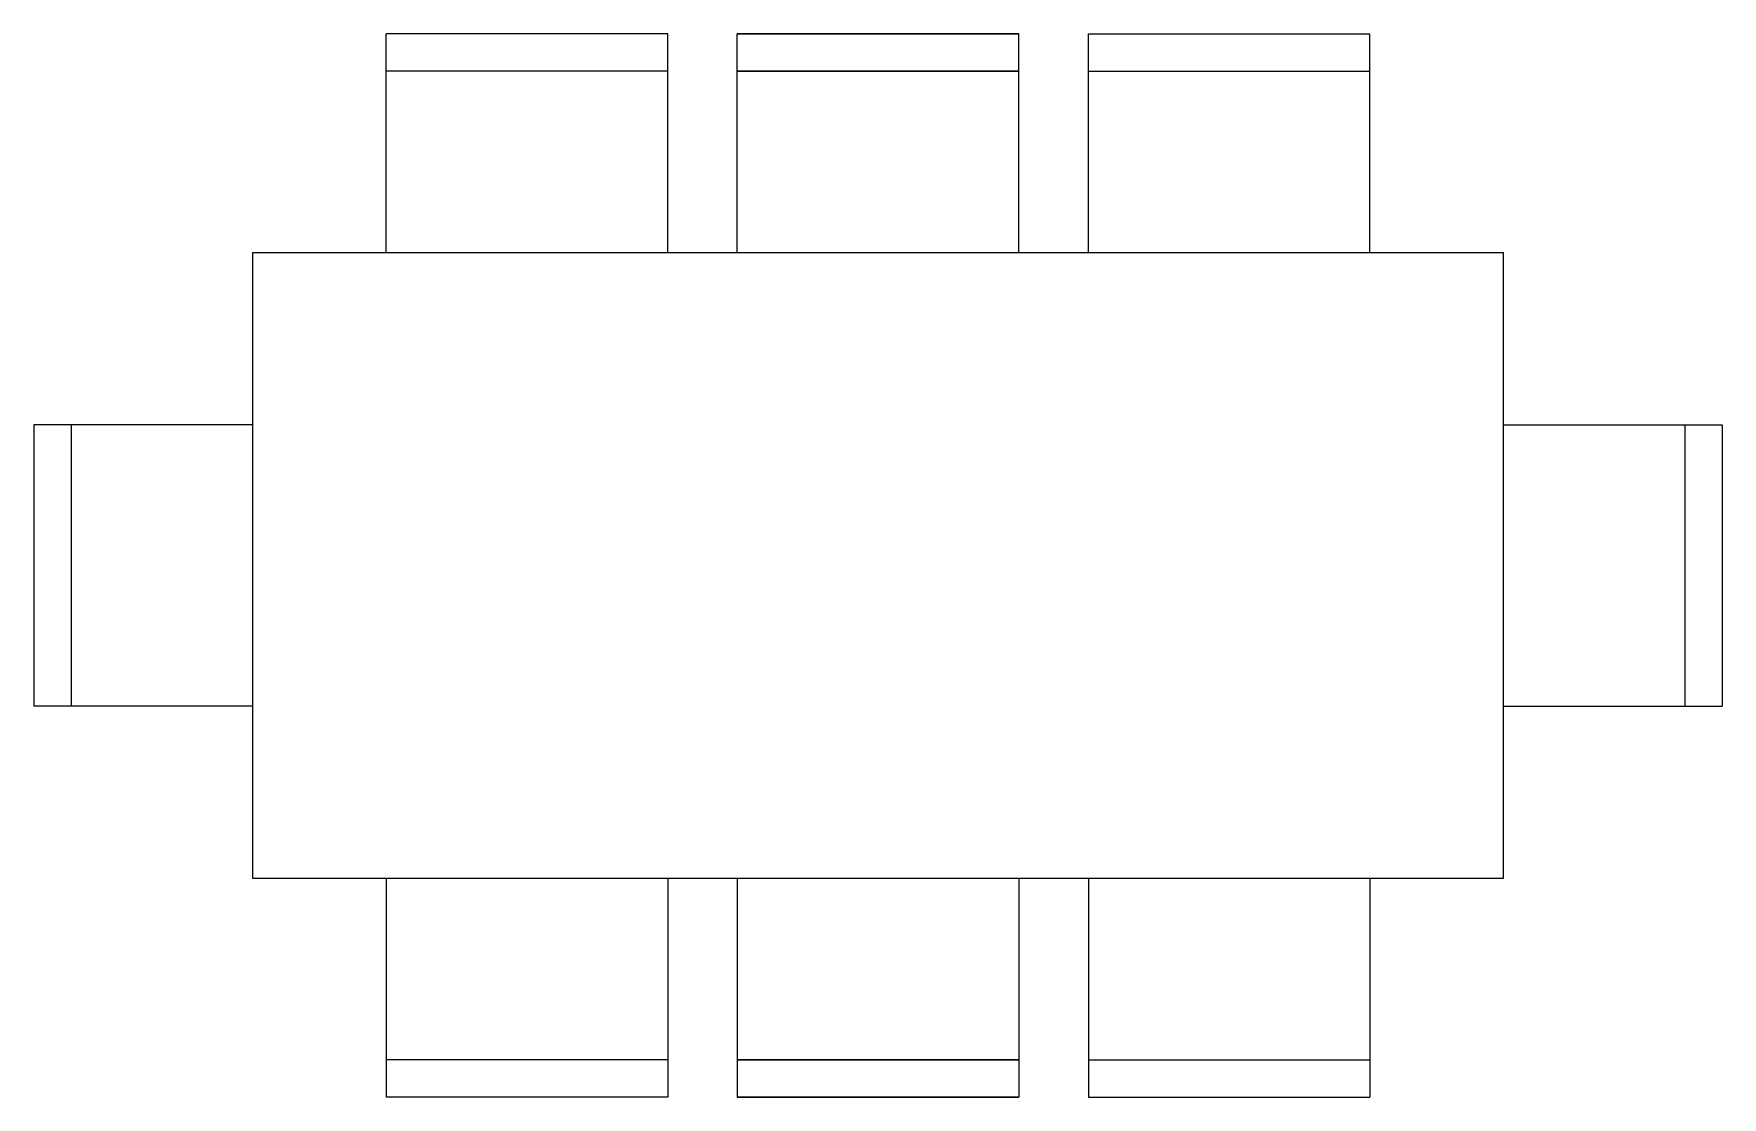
# Model space of a CAD drawing. Header units: millimetres. Extents: x -965.06 to -962.36, y 2588.62 to 2590.33.
import ezdxf

# ---------------------------------------------------------------- set-up
doc = ezdxf.new("R2010")
doc.units = ezdxf.units.MM
doc.header["$LTSCALE"] = 10
doc.layers.add('Móveis_mesas', color=2, linetype='Continuous')

msp = doc.modelspace()

# ---------------------------------------------------------------- linework, layer by layer
at = {"layer": 'Móveis_mesas'}
for p, q in [((-964.4921, 2589.9761), (-964.4921, 2590.3261)), ((-964.0421, 2590.3261), (-964.4921, 2590.3261)), ((-964.0421, 2590.3261), (-964.4921, 2590.3261)), ((-964.4921, 2589.9761), (-964.4921, 2590.3261)), ((-964.0421, 2589.9761), (-964.0421, 2590.3261)), ((-964.0421, 2589.9761), (-964.0421, 2590.3261)), ((-963.9308, 2589.9761), (-963.9308, 2590.3261)), ((-963.9308, 2590.3261), (-963.4808, 2590.3261)), ((-963.9308, 2590.3261), (-963.4808, 2590.3261)), ((-963.9308, 2589.9761), (-963.9308, 2590.3261)), ((-963.9308, 2589.9761), (-963.9308, 2590.3261)), ((-963.4808, 2590.3261), (-963.9308, 2590.3261)), ((-963.4808, 2590.3261), (-963.9308, 2590.3261)), ((-963.9308, 2589.9761), (-963.9308, 2590.3261)), ((-963.4808, 2589.9761), (-963.4808, 2590.3261)), ((-963.4808, 2589.9761), (-963.4808, 2590.3261)), ((-963.4808, 2589.9761), (-963.4808, 2590.3261)), ((-963.4808, 2589.9761), (-963.4808, 2590.3261)), ((-963.3694, 2589.9761), (-963.3694, 2590.3261)), ((-963.3694, 2590.3261), (-962.9194, 2590.3261)), ((-963.3694, 2590.3261), (-962.9194, 2590.3261)), ((-963.3694, 2589.9761), (-963.3694, 2590.3261)), ((-962.9194, 2589.9761), (-962.9194, 2590.3261)), ((-962.9194, 2589.9761), (-962.9194, 2590.3261)), ((-964.0421, 2590.2661), (-964.4921, 2590.2661)), ((-964.0421, 2590.2661), (-964.4921, 2590.2661)), ((-963.9308, 2590.2661), (-963.4808, 2590.2661)), ((-963.9308, 2590.2661), (-963.4808, 2590.2661)), ((-963.4808, 2590.2661), (-963.9308, 2590.2661)), ((-963.4808, 2590.2661), (-963.9308, 2590.2661)), ((-963.3694, 2590.2661), (-962.9194, 2590.2661)), ((-963.3694, 2590.2661), (-962.9194, 2590.2661)), ((-964.7058, 2589.7005), (-965.0558, 2589.7005)), ((-965.0558, 2589.7005), (-965.0558, 2589.2505)), ((-965.0558, 2589.7005), (-965.0558, 2589.2505)), ((-964.7058, 2589.7005), (-965.0558, 2589.7005)), ((-964.9958, 2589.7005), (-964.9958, 2589.2505)), ((-964.9958, 2589.7005), (-964.9958, 2589.2505)), ((-962.7058, 2589.7005), (-962.3558, 2589.7005)), ((-962.7058, 2589.7005), (-962.3558, 2589.7005)), ((-962.4158, 2589.7005), (-962.4158, 2589.2505)), ((-962.4158, 2589.7005), (-962.4158, 2589.2505)), ((-962.3558, 2589.7005), (-962.3558, 2589.2505)), ((-962.3558, 2589.7005), (-962.3558, 2589.2505)), ((-964.7058, 2589.2505), (-965.0558, 2589.2505)), ((-964.7058, 2589.2505), (-965.0558, 2589.2505)), ((-962.7058, 2589.2505), (-962.3558, 2589.2505)), ((-962.7058, 2589.2505), (-962.3558, 2589.2505)), ((-964.4921, 2588.975), (-964.4921, 2588.625)), ((-964.4921, 2588.975), (-964.4921, 2588.625)), ((-964.0421, 2588.975), (-964.0421, 2588.625)), ((-964.0421, 2588.975), (-964.0421, 2588.625)), ((-963.9308, 2588.975), (-963.9308, 2588.625)), ((-963.9308, 2588.975), (-963.9308, 2588.625)), ((-963.9308, 2588.975), (-963.9308, 2588.625)), ((-963.9308, 2588.975), (-963.9308, 2588.625)), ((-963.4808, 2588.975), (-963.4808, 2588.625)), ((-963.4808, 2588.975), (-963.4808, 2588.625)), ((-963.4808, 2588.975), (-963.4808, 2588.625)), ((-963.4808, 2588.975), (-963.4808, 2588.625)), ((-963.3694, 2588.975), (-963.3694, 2588.625)), ((-963.3694, 2588.975), (-963.3694, 2588.625)), ((-962.9194, 2588.975), (-962.9194, 2588.625)), ((-962.9194, 2588.975), (-962.9194, 2588.625)), ((-964.0421, 2588.685), (-964.4921, 2588.685)), ((-964.0421, 2588.685), (-964.4921, 2588.685)), ((-963.9308, 2588.685), (-963.4808, 2588.685)), ((-963.9308, 2588.685), (-963.4808, 2588.685)), ((-963.4808, 2588.685), (-963.9308, 2588.685)), ((-963.4808, 2588.685), (-963.9308, 2588.685)), ((-963.3694, 2588.685), (-962.9194, 2588.685)), ((-963.3694, 2588.685), (-962.9194, 2588.685)), ((-964.0421, 2588.625), (-964.4921, 2588.625)), ((-964.0421, 2588.625), (-964.4921, 2588.625)), ((-963.9308, 2588.625), (-963.4808, 2588.625)), ((-963.9308, 2588.625), (-963.4808, 2588.625)), ((-963.4808, 2588.625), (-963.9308, 2588.625)), ((-963.4808, 2588.625), (-963.9308, 2588.625)), ((-963.3694, 2588.625), (-962.9194, 2588.625)), ((-963.3694, 2588.625), (-962.9194, 2588.625))]:
    msp.add_line(p, q, dxfattribs=at)
msp.add_lwpolyline([(-964.7058, 2588.9755), (-962.7058, 2588.9755), (-962.7058, 2589.9755), (-964.7058, 2589.9755)], close=True, dxfattribs=at)

doc.saveas('drawing.dxf')
